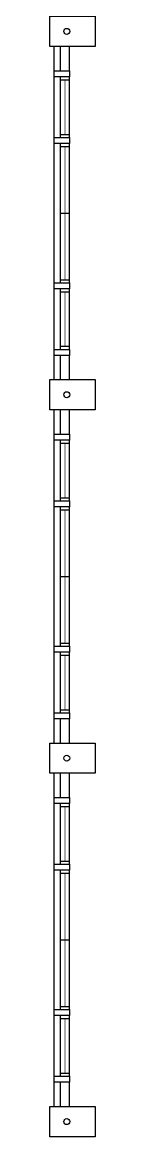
# Model space of a CAD drawing. Header units: feet. Extents: x 1670660 to 1747348, y -842699 to -759674.
# Drawn here: x 1678210 to 1678960, y -826674 to -808274 of the extents above; entities that cross this region are included whole.
import ezdxf

# ---------------------------------------------------------------- set-up
doc = ezdxf.new("R2010")
doc.units = ezdxf.units.FT
doc.header["$LTSCALE"] = 13
doc.header["$MEASUREMENT"] = 0
doc.layers.get('0').update_dxf_attribs({"linetype": 'CONTINUOUS'})
for name, color, linetype in [('COL', 3, 'CONTINUOUS'), ('RWDP', 145, 'CONTINUOUS'), ('WALL', 2, 'CONTINUOUS'), ('WIN', 5, 'CONTINUOUS')]:
    doc.layers.add(name, color=color, linetype=linetype)

msp = doc.modelspace()

# ---------------------------------------------------------------- linework, layer by layer
at = {"color": 0}
for p, q in [((1678285.2, -814174.1), (1678285.2, -808674.1)), ((1678285.2, -820174.1), (1678285.2, -814674.1)), ((1678285.2, -826174.1), (1678285.2, -820674.1))]:
    msp.add_line(p, q, dxfattribs=at)
at = {"layer": 'COL', "color": 0}
for points in [[(1678210.2, -808174.1), (1678960.2, -808174.1), (1678960.2, -808674.1), (1678210.2, -808674.1)], [(1678210.2, -814174.1), (1678960.2, -814174.1), (1678960.2, -814674.1), (1678210.2, -814674.1)], [(1678210.2, -820174.1), (1678960.2, -820174.1), (1678960.2, -820674.1), (1678210.2, -820674.1)], [(1678210.2, -826174.1), (1678960.2, -826174.1), (1678960.2, -826674.1), (1678210.2, -826674.1)]]:
    msp.add_lwpolyline(points, close=True, dxfattribs=at)
at = {"layer": 'RWDP', "color": 0}
for centre in [(1678491.5, -808424.1), (1678491.5, -814424.1), (1678491.5, -820424.1), (1678491.5, -826424.1)]:
    msp.add_circle(centre, 50, dxfattribs=at)
at = {"layer": 'WALL', "color": 0}
for p, q in [((1678385.2, -809074.1), (1678385.2, -808674.1)), ((1678535.2, -809074.1), (1678535.2, -808674.1)), ((1678385.2, -814174.1), (1678385.2, -813774.1)), ((1678535.2, -814174.1), (1678535.2, -813774.1)), ((1678385.2, -815074.1), (1678385.2, -814674.1)), ((1678535.2, -815074.1), (1678535.2, -814674.1)), ((1678385.2, -820174.1), (1678385.2, -819774.1)), ((1678535.2, -820174.1), (1678535.2, -819774.1)), ((1678385.2, -821074.1), (1678385.2, -820674.1)), ((1678535.2, -821074.1), (1678535.2, -820674.1)), ((1678385.2, -826174.1), (1678385.2, -825774.1)), ((1678535.2, -826174.1), (1678535.2, -825774.1))]:
    msp.add_line(p, q, dxfattribs=at)
for points in [[(1678285.2, -809074.1), (1678535.2, -809074.1), (1678535.2, -809174.1), (1678285.2, -809174.1)], [(1678285.2, -810174.1), (1678535.2, -810174.1), (1678535.2, -810274.1), (1678285.2, -810274.1)], [(1678285.2, -812574.1), (1678535.2, -812574.1), (1678535.2, -812674.1), (1678285.2, -812674.1)], [(1678285.2, -813674.1), (1678535.2, -813674.1), (1678535.2, -813774.1), (1678285.2, -813774.1)], [(1678285.2, -815074.1), (1678535.2, -815074.1), (1678535.2, -815174.1), (1678285.2, -815174.1)], [(1678285.2, -816174.1), (1678535.2, -816174.1), (1678535.2, -816274.1), (1678285.2, -816274.1)], [(1678285.2, -818574.1), (1678535.2, -818574.1), (1678535.2, -818674.1), (1678285.2, -818674.1)], [(1678285.2, -819674.1), (1678535.2, -819674.1), (1678535.2, -819774.1), (1678285.2, -819774.1)], [(1678285.2, -821074.1), (1678535.2, -821074.1), (1678535.2, -821174.1), (1678285.2, -821174.1)], [(1678285.2, -822174.1), (1678535.2, -822174.1), (1678535.2, -822274.1), (1678285.2, -822274.1)], [(1678285.2, -824574.1), (1678535.2, -824574.1), (1678535.2, -824674.1), (1678285.2, -824674.1)], [(1678285.2, -825674.1), (1678535.2, -825674.1), (1678535.2, -825774.1), (1678285.2, -825774.1)]]:
    msp.add_lwpolyline(points, close=True, dxfattribs=at)
at = {"layer": 'WIN', "color": 0}
for p, q in [((1678385.2, -810174.1), (1678385.2, -809174.1)), ((1678385.2, -809224.1), (1678535.2, -809224.1)), ((1678535.2, -810174.1), (1678535.2, -809174.1)), ((1678385.2, -810124.1), (1678535.2, -810124.1)), ((1678385.2, -812574.1), (1678385.2, -810274.1)), ((1678385.2, -810324.1), (1678535.2, -810324.1)), ((1678535.2, -812574.1), (1678535.2, -810274.1)), ((1678385.2, -811424.1), (1678535.2, -811424.1)), ((1678385.2, -812524.1), (1678535.2, -812524.1)), ((1678385.2, -813674.1), (1678385.2, -812674.1)), ((1678385.2, -812724.1), (1678535.2, -812724.1)), ((1678535.2, -813674.1), (1678535.2, -812674.1)), ((1678385.2, -813624.1), (1678535.2, -813624.1)), ((1678385.2, -816174.1), (1678385.2, -815174.1)), ((1678385.2, -815224.1), (1678535.2, -815224.1)), ((1678535.2, -816174.1), (1678535.2, -815174.1)), ((1678385.2, -816124.1), (1678535.2, -816124.1)), ((1678385.2, -818574.1), (1678385.2, -816274.1)), ((1678385.2, -816324.1), (1678535.2, -816324.1)), ((1678535.2, -818574.1), (1678535.2, -816274.1)), ((1678385.2, -817424.1), (1678535.2, -817424.1)), ((1678385.2, -818524.1), (1678535.2, -818524.1)), ((1678385.2, -819674.1), (1678385.2, -818674.1)), ((1678385.2, -818724.1), (1678535.2, -818724.1)), ((1678535.2, -819674.1), (1678535.2, -818674.1)), ((1678385.2, -819624.1), (1678535.2, -819624.1)), ((1678385.2, -822174.1), (1678385.2, -821174.1)), ((1678535.2, -822174.1), (1678535.2, -821174.1)), ((1678385.2, -821224.1), (1678535.2, -821224.1)), ((1678385.2, -822124.1), (1678535.2, -822124.1)), ((1678385.2, -824574.1), (1678385.2, -822274.1)), ((1678535.2, -824574.1), (1678535.2, -822274.1)), ((1678385.2, -822324.1), (1678535.2, -822324.1)), ((1678385.2, -823424.1), (1678535.2, -823424.1)), ((1678385.2, -824524.1), (1678535.2, -824524.1)), ((1678385.2, -825674.1), (1678385.2, -824674.1)), ((1678535.2, -825674.1), (1678535.2, -824674.1)), ((1678385.2, -824724.1), (1678535.2, -824724.1)), ((1678385.2, -825624.1), (1678535.2, -825624.1))]:
    msp.add_line(p, q, dxfattribs=at)
at = {"layer": 'WIN', "color": 0, "const_width": 10, "flags": 128}
for points in [[(1678460.2, -810124.1), (1678460.2, -809224.1)], [(1678460.2, -812524.1), (1678460.2, -810324.1)], [(1678460.2, -812724.1), (1678460.2, -813624.1)], [(1678460.2, -816124.1), (1678460.2, -815224.1)], [(1678460.2, -818524.1), (1678460.2, -816324.1)], [(1678460.2, -818724.1), (1678460.2, -819624.1)], [(1678460.2, -822124.1), (1678460.2, -821224.1)], [(1678460.2, -824524.1), (1678460.2, -822324.1)], [(1678460.2, -824724.1), (1678460.2, -825624.1)]]:
    msp.add_lwpolyline(points, dxfattribs=at)

doc.saveas('drawing.dxf')
